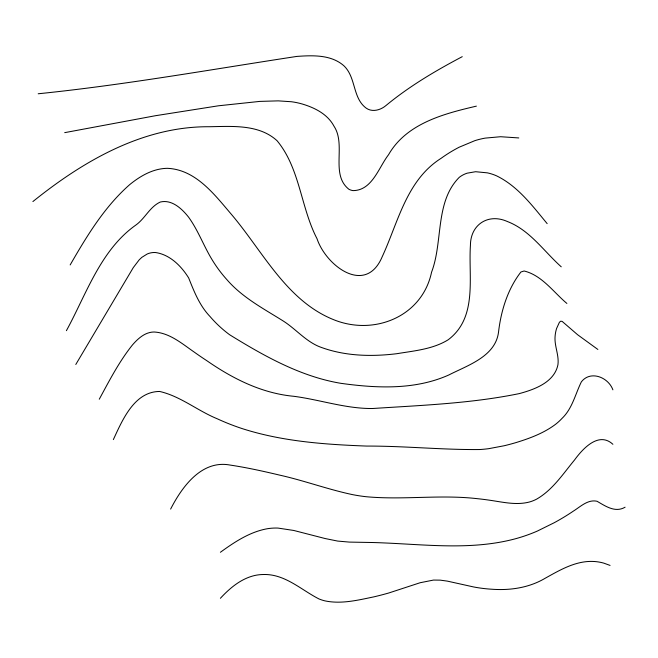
<?xml version="1.0" encoding="UTF-8"?>
<svg xmlns="http://www.w3.org/2000/svg" width="658" height="658" viewBox="0 0 658 658"><rect width="100%" height="100%" fill="white"/><g stroke="black" fill="none" stroke-linecap="round" stroke-linejoin="round"><path stroke-width="0.99" d="M113.349 439.593C122.372 420.182 134.281 391.568 159.655 391.461C180.539 396.231 197.589 410.773 217.263 418.784A230.777 230.777 0 0 0 242.934 428.843C282.866 441.543 325.06 444.504 366.695 446.075C404.374 445.951 441.97 449.899 479.633 449.537A125.374 125.374 0 0 0 488.82 448.657L504.094 445.77A223.317 223.317 0 0 0 516.086 442.563C529.978 438.294 543.919 433.096 555.615 424.262A55.988 55.988 0 0 0 562.072 418.348C572.411 408.445 575.273 394.126 581.384 381.829C590.506 370.084 608.337 377.24 612.894 389.832M66.4 330.678C86.346 294.208 100.526 250.007 135.885 225.036C145.073 218.497 149.818 206.809 160.297 202.031C171.935 199.234 182.011 208.816 188.624 217.214C198.107 230.3 203.577 245.705 211.942 259.466A132.102 132.102 0 0 0 227.142 279.93C242.555 297.638 263.545 308.651 283.137 320.94C296.413 329.329 306.603 342.473 321.877 347.613C345.787 356.192 371.819 356.759 396.807 353.7C414.211 350.821 432.824 349.266 448.164 339.791C477.905 317.444 468.266 277.183 470.429 245.335C470.462 224.526 488.269 213.011 507.285 221.483C529.879 230.119 543.812 251.233 561.249 266.819M99.268 399.217C109.392 380.563 119.18 361.489 132.521 344.866C138.065 338.5 145.081 332.068 154.038 332.002C169.624 332.808 181.995 343.657 194.258 352.112A357.886 357.886 0 0 0 206.842 360.707C232.899 378.769 261.777 393.311 293.813 396.297C320.158 399.735 345.837 408.783 372.584 408.511C421.614 405.303 471.095 403.486 519.327 393.591C534.674 389.454 554.365 382.339 557.935 364.729C559.226 354.999 554.151 345.779 555.113 336.057A35.54 35.54 0 0 1 556.578 328.506L559.423 322.264L560.731 321.194L562.162 321.4L577.609 334.733L597.867 349.456M170.628 509.086C181.937 486.945 201.57 459.671 230.078 465.058C246.758 467.558 263.233 471.218 279.634 475.117C304.3 480.611 328.079 489.494 352.811 494.684A167.683 167.683 0 0 0 366.111 496.716C403.041 500.17 440.218 494.413 477.132 498.657A270.973 270.973 0 0 1 489.256 500.162C502.35 501.996 515.839 505.418 528.991 502.112A35.458 35.458 0 0 0 536.706 499.093C552.72 489.865 563.026 473.883 574.557 459.958C582.766 448.698 598.714 431.163 612.894 444.29M70.159 264.944C86.807 236.082 104.425 206.842 129.7 184.627C140.409 175.892 153.141 168.547 167.305 168.316C195.615 169.525 214.311 194.316 231.164 214.08C263.233 251.677 287.085 302.351 336.074 320.627C376.022 335.325 422.411 315.75 431.566 272.173C443.196 241.725 434.815 201.809 459.3 177.306A26.238 26.238 0 0 1 467.114 173.186L475.586 171.713L487.381 172.857A47.689 47.689 0 0 1 496.527 175.826C517.821 186.14 532.429 205.839 547.16 223.63M75.793 364.474L133.294 267.592L139.175 259.861L141.832 257.352L147.269 253.972A18.037 18.037 0 0 1 155.609 252.54C169.978 254.646 181.304 266.062 188.665 277.939C194.135 291.626 199.571 305.616 210.025 316.514A117.881 117.881 0 0 0 229.626 334.741C263.948 355.929 300.64 376.631 340.934 383.334C376.804 388.302 415.017 390.095 448.855 374.961C467.682 365.289 495.433 356.587 498.525 332.15C500.993 310.823 507.696 289.002 520.93 271.984L524.13 270.997C541.945 275.315 553.452 292.16 566.883 303.445M220.397 598.286C229.724 588.219 240.869 578.76 254.539 575.544A41.314 41.314 0 0 1 263.175 574.516C284.807 573.76 300.903 589.716 318.891 598.895A40.483 40.483 0 0 0 324.97 600.877C341.247 604.315 357.903 600.17 373.859 596.864A320.849 320.849 0 0 0 388.804 592.981L420.166 582.725L433.523 580.068L440.26 580.142L447.3 581.113L473.653 586.961A143.625 143.625 0 0 0 482.618 588.375A146.347 146.347 0 0 0 491.978 589.239C510.263 590.563 529.188 587.759 545.128 578.283C560.328 569.82 576.482 560.229 594.561 561.521A45.213 45.213 0 0 1 603.789 563.133L610.073 565.419M32.9 201.554C83.048 161.169 142.852 126.32 209.145 126.731C231.978 126.369 258.907 124.058 277.067 140.722C300.064 168.481 300.69 207.328 317.033 238.739C326.039 265.824 365.716 295.944 382.224 256.694C398.263 222.059 406.463 180.144 441.197 158.257A138.205 138.205 0 0 1 459.161 147.219L474.895 140.639A82.546 82.546 0 0 1 485.168 138.114L500.59 136.724L518.792 137.941M220.397 552.276C234.519 542.036 249.695 531.935 267.164 528.761A52.582 52.582 0 0 1 277.997 528.078L293.797 530.471L325.192 538.548L337.644 541.073L349.332 542.093L371.902 542.505A517.13 517.13 0 0 1 383.26 542.899C427.141 544.701 472.156 550.343 515.239 538.82A160.297 160.297 0 0 0 537.331 531.072L554.135 522.773A225.908 225.908 0 0 0 573.315 511.151C580.43 506.701 587.898 499.2 597.012 501.256C605.467 506.084 615.107 513.034 625.1 507.203M462.253 56.67C435.547 70.76 409.366 86.206 386.032 105.486C380.686 110.059 372.379 112.51 366.185 108.134C353.552 98.799 355.665 80.695 346.667 68.893A25.522 25.522 0 0 0 343.69 65.603C330.966 54.532 312.608 55.297 296.848 56.415C210.757 69.534 124.921 84.915 38.197 93.773M476.384 106.144C443.755 113.744 406.488 123.449 388.549 154.712C378.671 167.461 372.239 190.491 353.05 190.614A13.333 13.333 0 0 1 348.88 189.257C330.094 174.362 346.437 145.097 334.025 126.246A35.606 35.606 0 0 0 329.502 119.69C323.053 112.321 314.014 107.846 304.851 104.819A71.525 71.525 0 0 0 291.404 101.743L278.293 100.863L259.861 101.398L218.448 105.79L155.337 115.734L64.706 132.645"/></g></svg>
